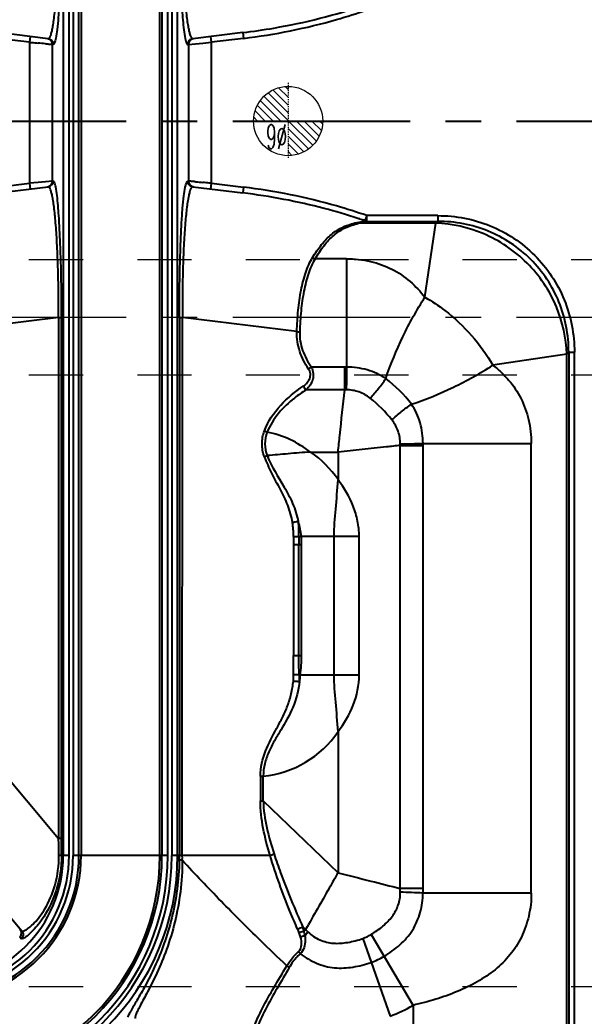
# Model space of a CAD drawing. Header units: millimetres. Extents: x 2634 to 3034, y 1430 to 1883.
# Drawn here: x 2910.4 to 2959.3, y 1595.1 to 1681.4 of the extents above; entities that cross this region are included whole.
import ezdxf
from ezdxf.enums import TextEntityAlignment as Align

# ---------------------------------------------------------------- set-up
doc = ezdxf.new("R2010")
doc.units = ezdxf.units.MM
doc.linetypes.add('CENTER', pattern=[0.6, 0.375, -0.075, 0.075, -0.075])
doc.linetypes.add('HIDDEN', pattern=[0.2, 0.1, -0.1])
doc.layers.add('cool', color=153, linetype='HIDDEN', lineweight=9)
doc.layers.add('epin', color=13, linetype='Continuous', lineweight=9)
doc.styles.add('TXT05', font='txt.shx', dxfattribs={"width": 0.5, "bigfont": 'gbcbig.shx'})

# ---------------------------------------------------------------- blocks, each defined once
blk = doc.blocks.new('epin_ejp_6')
at = {"layer": 'epin'}
h = blk.add_hatch(dxfattribs=at)
h.set_pattern_fill('_ANSI31', color=123, scale=0.15, angle=90)
h.set_pattern_definition([(135, (119, 124), (-0.3367596, -0.3367596), [])])
h.paths.add_polyline_path([(0, 3, 0.414214), (-3, 0), (0, 0)])
h.paths.add_polyline_path([(3, 0), (0, 0), (0, -3, 0.414214)])
at = {"layer": 'epin', "color": 1, "linetype": 'CENTER', "ltscale": 0.12}
for p, q in [((0, -3.3), (0, 3.3)), ((-3.3, 0), (3.3, 0))]:
    blk.add_line(p, q, dxfattribs=at)
at = {"layer": 'epin'}
blk.add_circle((0, 0), 3, dxfattribs=at)
at = {"layer": 'epin', "color": 6, "style": 'TXT05', "width": 0.5}
blk.add_text('%%c6', height=2.1, dxfattribs=at).set_placement((0.995, 1.35), align=Align.MIDDLE)

msp = doc.modelspace()

# ---------------------------------------------------------------- linework, layer by layer
at = {"color": 7, "linetype": 'Continuous'}
for p, q in [((2914.137, 1732.713), (2914.137, 1609.037)), ((2914.639, 1609.037), (2914.639, 1732.713)), ((2914.992, 1732.713), (2914.992, 1609.037)), ((2915.494, 1609.037), (2915.494, 1732.713)), ((2915.679, 1732.713), (2915.679, 1609.037)), ((2922.507, 1609.037), (2922.507, 1732.713)), ((2922.692, 1732.713), (2922.692, 1609.037)), ((2923.194, 1609.037), (2923.194, 1732.713)), ((2923.547, 1732.713), (2923.547, 1609.037)), ((2924.049, 1609.037), (2924.049, 1732.713)), ((2911.2, 1679.497), (2908.423, 1679.838)), ((2912.818, 1679.805), (2908.484, 1680.337)), ((2911.261, 1679.996), (2911.2, 1679.497)), ((2929.702, 1680.337), (2925.368, 1679.805)), ((2926.986, 1679.497), (2926.925, 1679.996)), ((2929.763, 1679.838), (2926.986, 1679.497)), ((2929.702, 1680.337), (2929.763, 1679.838)), ((2911.2, 1679.497), (2911.2, 1667.281)), ((2913.208, 1679.312), (2913.259, 1679.306)), ((2913.208, 1667.466), (2913.208, 1679.312)), ((2924.927, 1679.306), (2924.978, 1679.312)), ((2924.978, 1679.312), (2925.59, 1679.368)), ((2924.978, 1679.312), (2924.978, 1667.466)), ((2925.59, 1679.368), (2926.222, 1679.426)), ((2926.222, 1679.426), (2926.986, 1679.497)), ((2926.986, 1667.281), (2926.986, 1679.497)), ((2908.423, 1666.94), (2911.2, 1667.281)), ((2908.484, 1666.441), (2912.818, 1666.973)), ((2911.964, 1667.351), (2911.2, 1667.281)), ((2911.2, 1667.281), (2911.261, 1666.782)), ((2912.596, 1667.41), (2911.964, 1667.351)), ((2913.208, 1667.466), (2912.596, 1667.41)), ((2913.259, 1667.472), (2913.208, 1667.466)), ((2924.978, 1667.466), (2924.927, 1667.472)), ((2925.368, 1666.973), (2929.702, 1666.441)), ((2926.925, 1666.782), (2926.986, 1667.281)), ((2926.986, 1667.281), (2929.763, 1666.94)), ((2929.763, 1666.94), (2929.702, 1666.441)), ((2946.611, 1664.476), (2940.447, 1664.476)), ((2940.447, 1663.981), (2940.447, 1664.476)), ((2946.611, 1664.476), (2946.611, 1663.981)), ((2946.439, 1663.809), (2939.737, 1663.809)), ((2940.447, 1663.981), (2946.611, 1663.981)), ((2945.487, 1657.405), (2946.439, 1663.809)), ((2946.439, 1663.809), (2946.611, 1663.981)), ((2938.7, 1660.733), (2935.969, 1660.733)), ((2938.7, 1660.733), (2938.7, 1651.355)), ((2913.728, 1655.644), (2903.796, 1654.424)), ((2913.728, 1655.644), (2913.988, 1655.644)), ((2913.728, 1655.644), (2913.728, 1610.508)), ((2913.988, 1610.508), (2913.988, 1655.644)), ((2924.198, 1655.644), (2924.457, 1655.644)), ((2924.198, 1655.644), (2924.198, 1609.037)), ((2924.446, 1609.037), (2924.457, 1655.644)), ((2934.39, 1654.424), (2924.457, 1655.644)), ((2957.777, 1652.471), (2951.373, 1651.519)), ((2957.949, 1652.643), (2957.777, 1652.471)), ((2957.777, 1576.758), (2957.777, 1652.471)), ((2957.949, 1652.643), (2958.444, 1652.643)), ((2957.949, 1652.643), (2957.949, 1576.099)), ((2958.444, 1576.099), (2958.444, 1652.643)), ((2938.531, 1651.357), (2935.639, 1651.357)), ((2938.531, 1649.383), (2938.531, 1651.357)), ((2938.531, 1649.383), (2935.186, 1649.383)), ((2943.351, 1644.563), (2945.325, 1644.563)), ((2943.351, 1606.172), (2943.351, 1644.563)), ((2945.323, 1644.732), (2954.701, 1644.732)), ((2945.325, 1606.172), (2945.325, 1644.563)), ((2954.701, 1605.775), (2954.701, 1644.732)), ((2935.564, 1643.983), (2937.951, 1643.983)), ((2937.951, 1643.983), (2937.952, 1641.596)), ((2934.764, 1636.688), (2939.785, 1636.688)), ((2937.615, 1624.669), (2937.615, 1636.688)), ((2939.785, 1624.669), (2939.785, 1636.688)), ((2934.085, 1635.973), (2934.79, 1635.973)), ((2934.085, 1635.973), (2934.085, 1626.352)), ((2934.541, 1626.351), (2934.541, 1635.973)), ((2934.79, 1626.352), (2934.79, 1635.973)), ((2934.085, 1626.352), (2934.79, 1626.352)), ((2939.785, 1624.669), (2934.69, 1624.669)), ((2902.304, 1624.123), (2913.728, 1610.508)), ((2937.952, 1619.761), (2937.952, 1607.534)), ((2931.226, 1615.914), (2931.469, 1615.914)), ((2931.226, 1615.914), (2931.226, 1613.767)), ((2931.469, 1613.767), (2931.469, 1615.914)), ((2900.711, 1614.197), (2910.534, 1602.491)), ((2931.226, 1613.767), (2931.469, 1613.767)), ((2931.469, 1613.767), (2937.952, 1607.534)), ((2913.988, 1610.508), (2913.728, 1610.508)), ((2913.737, 1610.02), (2913.728, 1610.508)), ((2913.744, 1609.539), (2913.737, 1610.02)), ((2913.986, 1609.523), (2913.987, 1610.013)), ((2913.987, 1610.013), (2913.988, 1610.508)), ((2913.751, 1609.066), (2913.744, 1609.539)), ((2913.985, 1609.037), (2913.986, 1609.523)), ((2914.639, 1609.037), (2913.985, 1609.037)), ((2923.194, 1609.037), (2914.992, 1609.037)), ((2932.056, 1609.037), (2923.547, 1609.037)), ((2924.442, 1608.611), (2924.194, 1608.616)), ((2945.325, 1606.172), (2943.351, 1606.172)), ((2954.701, 1605.775), (2945.319, 1605.775)), ((2934.916, 1602.83), (2935.142, 1602.613)), ((2935.142, 1602.613), (2935.013, 1602.478)), ((2940.825, 1602.183), (2944.458, 1596.045)), ((2910.376, 1601.982), (2910.51, 1601.82)), ((2940.091, 1601.838), (2942.465, 1595.114)), ((2944.458, 1596.045), (2944.458, 1593.197))]:
    msp.add_line(p, q, dxfattribs=at)
at = {"color": 1, "linetype": 'CENTER', "ltscale": 41}
msp.add_line((2633.625, 1672.672), (3033.625, 1672.672), dxfattribs=at)
at = {"color": 7, "linetype": 'Continuous'}
for centre, radius, start, end in [((2912.706, 1679.312), 0.502, 359.93879, 82.96027), ((2925.48, 1679.312), 0.502, 97.02978, 180.05849), ((2885.343, 1387.058), 293.578, 84.67577, 84.80028), ((2912.706, 1667.465), 0.502, 277.02978, 0.05849), ((2925.48, 1667.465), 0.502, 179.93879, 262.96027), ((2952.843, 1959.72), 293.578, 264.67577, 264.80028), ((2923.161, 1612.816), 54.022, 75.42422, 83.04599), ((2924.365, 1617.533), 49.154, 71.84138, 75.39843), ((2933.559, 1692.429), 29.181, 281.89134, 283.33823), ((2925.13, 1619.941), 46.628, 71.59535, 71.81197), ((2933.647, 1690.467), 27.345, 282.86698, 284.11149), ((2925.274, 1620.372), 46.173, 71.01931, 71.59594), ((2934.596, 1686.636), 23.398, 284.14492, 284.48029), ((2938.529, 1639.781), 11.576, 89.15445, 89.99011), ((3192.539, 1646.073), 253.894, 178.80787, 179.25301), ((2935.54, 1641.572), 10.958, 36.75597, 53.24474), ((2938.631, 1641.568), 7.815, 89.73773, 90.73071), ((2934.067, 1640.098), 10.851, 37.94037, 52.05999), ((2940.047, 1898.288), 253.611, 270.74652, 271.19218), ((2935.531, 1644.663), 7.82, 359.26962, 0.26212), ((2935.6, 1644.684), 9.725, 359.28782, 0.28247), ((2930.656, 1636.688), 8.793, 33.9312, 56.0688), ((2984.71, 1635.941), 50.625, 179.17623, 179.96407), ((2935.213, 1700.904), 64.245, 268.99842, 269.41673), ((2948.461, 1635.956), 13.92, 177.09127, 179.9313), ((2931.931, 1658.295), 21.791, 276.92765, 277.46947), ((2925.083, 1635.972), 9.707, 0.00377, 4.23104), ((2920.813, 1626.342), 13.977, 353.12665, 0.03925), ((2927.98, 1624.621), 6.12, 355.57739, 0.58006), ((2935.226, 1530.82), 93.87, 90.38041, 90.68725), ((2932.065, 1612.639), 12.313, 77.68931, 78.10366), ((2927.666, 1624.355), 6.944, 357.97297, 2.74671), ((2930.079, 1625.071), 4.628, 348.01298, 355.02355), ((2930.656, 1624.669), 8.793, 275.30246, 326.0688), ((2903.005, 1609.037), 21.044, 270, 0), ((2903.005, 1609.037), 20.542, 270, 0), ((2903.005, 1609.037), 20.189, 270, 0), ((2903.005, 1609.037), 19.687, 270, 0), ((2903.005, 1609.037), 19.502, 270, 0), ((2903.005, 1609.037), 12.674, 270, 0), ((2903.005, 1609.037), 12.489, 270, 0), ((2903.005, 1609.037), 11.987, 270, 0), ((2903.005, 1609.037), 11.634, 270, 0), ((2903.005, 1609.037), 11.132, 270, 0), ((2903.005, 1609.037), 21.193, 358.86178, 0), ((2934.726, 1605.939), 8.628, 359.39159, 1.55243), ((2940.031, 1487.591), 118.303, 87.43853, 88.39083), ((2932.667, 1606.173), 12.658, 358.19801, 359.99488), ((2910.014, 1602.33), 0.502, 316.23014, 39.98389), ((2929.914, 1600.602), 4.977, 20.29034, 24.22139), ((2930.612, 1601.459), 4.517, 13.03654, 17.6634), ((3007.787, 1536.61), 97.845, 137.74947, 137.99554), ((2940.969, 1608.362), 8.186, 224.61622, 226.75594), ((2938.797, 1605.548), 3.929, 289.24099, 301.07397), ((2938.7, 1605.775), 6.369, 289.44812, 300.6176), ((2938.7, 1605.775), 11.306, 289.44905, 300.61639)]:
    msp.add_arc(centre, radius, start, end, dxfattribs=at)
for points, knots in [([(2912.817, 1679.805), (2912.895, 1679.795), (2913.006, 1679.975), (2913.085, 1680.205), (2913.169, 1680.528), (2913.246, 1680.935), (2913.357, 1681.676), (2913.476, 1682.841), (2913.59, 1684.513), (2913.675, 1686.512), (2913.724, 1688.756), (2913.731, 1690.326), (2913.728, 1691.134)], [0, 0, 0, 0, 0.020549, 0.041007, 0.069271, 0.105653, 0.150352, 0.264889, 0.412263, 0.589137, 0.78848, 1, 1, 1, 1]), ([(2913.988, 1691.134), (2913.988, 1689.66), (2913.966, 1687.531), (2913.885, 1684.838), (2913.809, 1683.154), (2913.718, 1681.768), (2913.619, 1680.696), (2913.513, 1679.954), (2913.429, 1679.563), (2913.369, 1679.433)], [0, 0, 0, 0, 0.376738, 0.543993, 0.688791, 0.807603, 0.899096, 0.963439, 1, 1, 1, 1]), ([(2924.198, 1691.134), (2924.199, 1688.997), (2924.238, 1686.046), (2924.408, 1682.525), (2924.521, 1681.139), (2924.59, 1680.568)], [0, 0, 0, 0, 0.606049, 0.836734, 1, 1, 1, 1]), ([(2924.458, 1691.134), (2924.455, 1690.326), (2924.461, 1688.756), (2924.511, 1686.512), (2924.596, 1684.513), (2924.71, 1682.841), (2924.829, 1681.676), (2924.94, 1680.935), (2925.017, 1680.528), (2925.101, 1680.205), (2925.18, 1679.975), (2925.29, 1679.795), (2925.368, 1679.805)], [0, 0, 0, 0, 0.211531, 0.410883, 0.587754, 0.735124, 0.849655, 0.894352, 0.930732, 0.958995, 0.979452, 1, 1, 1, 1]), ([(2929.702, 1680.337), (2930.602, 1680.447), (2934.187, 1680.973), (2937.724, 1681.856), (2940.291, 1682.743)], [0, 0, 0, 0, 0.250291, 1, 1, 1, 1]), ([(2929.763, 1679.838), (2932.486, 1680.172), (2936.095, 1680.889), (2939.584, 1681.997), (2940.447, 1682.301)], [0, 0, 0, 0, 0.749837, 1, 1, 1, 1]), ([(2912.818, 1679.805), (2912.935, 1679.79), (2913.169, 1679.67), (2913.258, 1679.424), (2913.258, 1679.306)], [0, 0, 0, 0, 0.49977, 1, 1, 1, 1]), ([(2924.59, 1680.568), (2924.621, 1680.316), (2924.678, 1679.93), (2924.763, 1679.539), (2924.826, 1679.414)], [0, 0, 0, 0, 0.644421, 1, 1, 1, 1]), ([(2925.368, 1679.805), (2925.25, 1679.79), (2925.017, 1679.67), (2924.928, 1679.424), (2924.928, 1679.306)], [0, 0, 0, 0, 0.49977, 1, 1, 1, 1]), ([(2911.2, 1679.497), (2911.263, 1679.491), (2911.513, 1679.467), (2911.763, 1679.445), (2911.949, 1679.428)], [0, 0, 0, 0, 0.254792, 1, 1, 1, 1]), ([(2912.584, 1679.369), (2912.628, 1679.365), (2912.774, 1679.352), (2912.92, 1679.338), (2913.022, 1679.329)], [0, 0, 0, 0, 0.297373, 1, 1, 1, 1]), ([(2913.022, 1679.329), (2913.046, 1679.327), (2913.108, 1679.321), (2913.171, 1679.317), (2913.208, 1679.312)], [0, 0, 0, 0, 0.393124, 1, 1, 1, 1]), ([(2913.361, 1679.416), (2913.353, 1679.401), (2913.329, 1679.357), (2913.291, 1679.315), (2913.259, 1679.306)], [0, 0, 0, 0, 0.33564, 1, 1, 1, 1]), ([(2924.826, 1679.414), (2924.834, 1679.399), (2924.858, 1679.356), (2924.895, 1679.314), (2924.927, 1679.306)], [0, 0, 0, 0, 0.335363, 1, 1, 1, 1]), ([(2913.728, 1655.644), (2913.731, 1656.452), (2913.724, 1658.022), (2913.675, 1660.266), (2913.59, 1662.264), (2913.476, 1663.937), (2913.357, 1665.102), (2913.246, 1665.842), (2913.169, 1666.25), (2913.085, 1666.573), (2913.006, 1666.802), (2912.895, 1666.983), (2912.817, 1666.973)], [0, 0, 0, 0, 0.211531, 0.410883, 0.587754, 0.735124, 0.849655, 0.894352, 0.930732, 0.958995, 0.979452, 1, 1, 1, 1]), ([(2912.818, 1666.973), (2912.935, 1666.988), (2913.169, 1667.107), (2913.258, 1667.353), (2913.258, 1667.472)], [0, 0, 0, 0, 0.49977, 1, 1, 1, 1]), ([(2913.36, 1667.364), (2913.352, 1667.379), (2913.328, 1667.422), (2913.291, 1667.463), (2913.259, 1667.472)], [0, 0, 0, 0, 0.335363, 1, 1, 1, 1]), ([(2913.596, 1666.21), (2913.565, 1666.461), (2913.508, 1666.848), (2913.423, 1667.239), (2913.36, 1667.364)], [0, 0, 0, 0, 0.644421, 1, 1, 1, 1]), ([(2924.198, 1655.644), (2924.198, 1657.118), (2924.22, 1659.246), (2924.301, 1661.94), (2924.377, 1663.624), (2924.468, 1665.01), (2924.567, 1666.081), (2924.673, 1666.824), (2924.757, 1667.215), (2924.817, 1667.345)], [0, 0, 0, 0, 0.376738, 0.543993, 0.688791, 0.807603, 0.899096, 0.963439, 1, 1, 1, 1]), ([(2925.368, 1666.973), (2925.291, 1666.983), (2925.18, 1666.802), (2925.101, 1666.573), (2925.017, 1666.25), (2924.94, 1665.842), (2924.829, 1665.102), (2924.71, 1663.937), (2924.596, 1662.264), (2924.511, 1660.266), (2924.461, 1658.021), (2924.455, 1656.452), (2924.458, 1655.644)], [0, 0, 0, 0, 0.020549, 0.041007, 0.069271, 0.105653, 0.150352, 0.264889, 0.412263, 0.589137, 0.78848, 1, 1, 1, 1]), ([(2924.825, 1667.362), (2924.833, 1667.377), (2924.857, 1667.421), (2924.895, 1667.463), (2924.927, 1667.472)], [0, 0, 0, 0, 0.33564, 1, 1, 1, 1]), ([(2925.368, 1666.973), (2925.25, 1666.988), (2925.017, 1667.107), (2924.928, 1667.353), (2924.928, 1667.472)], [0, 0, 0, 0, 0.49977, 1, 1, 1, 1]), ([(2925.164, 1667.449), (2925.139, 1667.451), (2925.077, 1667.457), (2925.015, 1667.461), (2924.978, 1667.466)], [0, 0, 0, 0, 0.393124, 1, 1, 1, 1]), ([(2925.601, 1667.408), (2925.558, 1667.412), (2925.412, 1667.426), (2925.266, 1667.439), (2925.164, 1667.449)], [0, 0, 0, 0, 0.297373, 1, 1, 1, 1]), ([(2926.986, 1667.281), (2926.922, 1667.287), (2926.673, 1667.311), (2926.423, 1667.333), (2926.237, 1667.35)], [0, 0, 0, 0, 0.254792, 1, 1, 1, 1]), ([(2940.447, 1664.476), (2939.583, 1664.781), (2936.094, 1665.889), (2932.485, 1666.601), (2929.763, 1666.94)], [0, 0, 0, 0, 0.250377, 1, 1, 1, 1]), ([(2913.988, 1655.644), (2913.987, 1657.781), (2913.948, 1660.732), (2913.777, 1664.253), (2913.665, 1665.638), (2913.596, 1666.21)], [0, 0, 0, 0, 0.606049, 0.836734, 1, 1, 1, 1]), ([(2940.447, 1664.476), (2940.43, 1664.43), (2940.376, 1664.284), (2940.33, 1664.134), (2940.291, 1664.035)], [0, 0, 0, 0, 0.315033, 1, 1, 1, 1]), ([(2946.611, 1664.476), (2948.153, 1664.476), (2951.27, 1663.877), (2955.221, 1661.253), (2957.845, 1657.301), (2958.444, 1654.185), (2958.444, 1652.643)], [0, 0, 0, 0, 0.250049, 0.500002, 0.749955, 1, 1, 1, 1]), ([(2935.741, 1660.838), (2935.982, 1661.227), (2936.47, 1661.95), (2937.343, 1662.88), (2938.387, 1663.542), (2939.167, 1663.788), (2939.573, 1663.874)], [0, 0, 0, 0, 0.272515, 0.518424, 0.75341, 1, 1, 1, 1]), ([(2935.969, 1660.733), (2936.206, 1661.125), (2936.685, 1661.853), (2937.538, 1662.793), (2938.563, 1663.471), (2939.336, 1663.72), (2939.737, 1663.809)], [0, 0, 0, 0, 0.273874, 0.520003, 0.754283, 1, 1, 1, 1]), ([(2957.777, 1652.471), (2957.735, 1653.871), (2957.095, 1656.801), (2954.549, 1660.581), (2950.769, 1663.127), (2947.839, 1663.767), (2946.439, 1663.809)], [0, 0, 0, 0, 0.239514, 0.5, 0.760486, 1, 1, 1, 1]), ([(2957.949, 1652.643), (2957.951, 1654.121), (2957.381, 1657.11), (2954.868, 1660.899), (2951.078, 1663.413), (2948.089, 1663.983), (2946.611, 1663.981)], [0, 0, 0, 0, 0.250115, 0.499998, 0.749881, 1, 1, 1, 1]), ([(2934.39, 1654.424), (2934.403, 1655.042), (2934.475, 1656.244), (2934.711, 1657.965), (2935.095, 1659.509), (2935.497, 1660.437), (2935.74, 1660.838)], [0, 0, 0, 0, 0.280024, 0.545579, 0.787069, 1, 1, 1, 1]), ([(2935.969, 1660.733), (2935.731, 1660.337), (2935.336, 1659.421), (2934.957, 1657.898), (2934.723, 1656.203), (2934.649, 1655.022), (2934.632, 1654.417)], [0, 0, 0, 0, 0.212855, 0.4554, 0.721574, 1, 1, 1, 1]), ([(2938.7, 1660.733), (2939.393, 1660.733), (2940.751, 1660.586), (2942.638, 1659.915), (2944.242, 1658.83), (2945.1, 1657.898), (2945.487, 1657.405)], [0, 0, 0, 0, 0.265433, 0.51827, 0.759833, 1, 1, 1, 1]), ([(2942.097, 1650.351), (2942.507, 1651.592), (2943.514, 1654.012), (2944.774, 1656.31), (2945.487, 1657.405)], [0, 0, 0, 0, 0.500039, 1, 1, 1, 1]), ([(2945.486, 1657.405), (2946.086, 1657.061), (2948.41, 1655.507), (2950.328, 1653.342), (2951.373, 1651.518)], [0, 0, 0, 0, 0.247427, 1, 1, 1, 1]), ([(2935.397, 1651.183), (2935.084, 1651.659), (2934.686, 1652.431), (2934.406, 1653.55), (2934.377, 1654.132), (2934.39, 1654.424)], [0, 0, 0, 0, 0.496153, 0.745097, 1, 1, 1, 1]), ([(2934.39, 1654.424), (2934.409, 1654.423), (2934.49, 1654.419), (2934.571, 1654.419), (2934.632, 1654.417)], [0, 0, 0, 0, 0.235447, 1, 1, 1, 1]), ([(2934.632, 1654.417), (2934.621, 1654.14), (2934.653, 1653.586), (2934.932, 1652.526), (2935.327, 1651.799), (2935.639, 1651.357)], [0, 0, 0, 0, 0.254781, 0.503876, 1, 1, 1, 1]), ([(2935.639, 1651.357), (2935.725, 1651.185), (2935.84, 1650.828), (2935.773, 1650.094), (2935.453, 1649.622), (2935.186, 1649.383)], [0, 0, 0, 0, 0.265945, 0.50412, 1, 1, 1, 1]), ([(2935.397, 1651.183), (2935.415, 1651.198), (2935.492, 1651.261), (2935.574, 1651.318), (2935.639, 1651.357)], [0, 0, 0, 0, 0.23801, 1, 1, 1, 1]), ([(2942.097, 1650.351), (2941.849, 1650.514), (2941.331, 1650.812), (2940.205, 1651.229), (2939.3, 1651.344), (2938.7, 1651.355)], [0, 0, 0, 0, 0.24828, 0.497965, 1, 1, 1, 1]), ([(2944.319, 1648.129), (2945.56, 1648.539), (2947.98, 1649.546), (2950.278, 1650.806), (2951.373, 1651.518)], [0, 0, 0, 0, 0.500037, 1, 1, 1, 1]), ([(2951.373, 1651.519), (2951.62, 1651.322), (2952.102, 1650.919), (2952.979, 1650.013), (2953.879, 1648.666), (2954.557, 1646.783), (2954.701, 1645.424), (2954.701, 1644.732)], [0, 0, 0, 0, 0.120698, 0.240457, 0.482142, 0.734775, 1, 1, 1, 1]), ([(2934.943, 1649.702), (2935.069, 1649.787), (2935.293, 1649.982), (2935.526, 1650.353), (2935.592, 1650.788), (2935.479, 1651.062), (2935.397, 1651.183)], [0, 0, 0, 0, 0.263703, 0.510814, 0.745801, 1, 1, 1, 1]), ([(2931.568, 1645.818), (2931.88, 1646.644), (2932.879, 1648.125), (2934.235, 1649.228), (2934.943, 1649.702)], [0, 0, 0, 0, 0.508894, 1, 1, 1, 1]), ([(2934.943, 1649.702), (2934.99, 1649.611), (2935.067, 1649.498), (2935.162, 1649.404), (2935.186, 1649.383)], [0, 0, 0, 0, 0.764272, 1, 1, 1, 1]), ([(2940.738, 1648.656), (2940.985, 1648.914), (2941.457, 1649.466), (2941.892, 1650.046), (2942.097, 1650.351)], [0, 0, 0, 0, 0.49274, 1, 1, 1, 1]), ([(2935.185, 1649.383), (2934.836, 1649.161), (2933.468, 1648.21), (2932.278, 1646.885), (2931.811, 1645.715)], [0, 0, 0, 0, 0.247227, 1, 1, 1, 1]), ([(2937.951, 1643.983), (2938.004, 1644.468), (2938.196, 1646.268), (2938.39, 1648.067), (2938.531, 1649.383)], [0, 0, 0, 0, 0.269306, 1, 1, 1, 1]), ([(2940.738, 1648.656), (2940.446, 1648.884), (2939.788, 1649.26), (2939.039, 1649.381), (2938.667, 1649.383)], [0, 0, 0, 0, 0.498931, 1, 1, 1, 1]), ([(2942.624, 1646.77), (2942.882, 1647.017), (2943.434, 1647.488), (2944.014, 1647.924), (2944.319, 1648.129)], [0, 0, 0, 0, 0.492352, 1, 1, 1, 1]), ([(2945.324, 1644.732), (2945.314, 1645.332), (2945.197, 1646.237), (2944.78, 1647.362), (2944.483, 1647.881), (2944.319, 1648.129)], [0, 0, 0, 0, 0.502023, 0.751672, 1, 1, 1, 1]), ([(2943.351, 1644.699), (2943.35, 1645.071), (2943.228, 1645.82), (2942.852, 1646.478), (2942.624, 1646.77)], [0, 0, 0, 0, 0.501036, 1, 1, 1, 1]), ([(2931.556, 1643.586), (2931.433, 1643.943), (2931.291, 1644.702), (2931.435, 1645.464), (2931.568, 1645.818)], [0, 0, 0, 0, 0.500183, 1, 1, 1, 1]), ([(2931.568, 1645.818), (2931.587, 1645.809), (2931.667, 1645.771), (2931.748, 1645.738), (2931.811, 1645.715)], [0, 0, 0, 0, 0.240498, 1, 1, 1, 1]), ([(2931.811, 1645.715), (2931.681, 1645.397), (2931.538, 1644.699), (2931.689, 1644.007), (2931.815, 1643.685)], [0, 0, 0, 0, 0.498812, 1, 1, 1, 1]), ([(2935.564, 1643.983), (2935.009, 1644.4), (2933.826, 1645.143), (2932.494, 1645.595), (2931.811, 1645.715)], [0, 0, 0, 0, 0.500498, 1, 1, 1, 1]), ([(2943.351, 1644.563), (2942.949, 1644.52), (2941.149, 1644.327), (2939.349, 1644.136), (2937.951, 1643.983)], [0, 0, 0, 0, 0.223126, 1, 1, 1, 1]), ([(2931.556, 1643.586), (2931.576, 1643.595), (2931.661, 1643.631), (2931.748, 1643.663), (2931.815, 1643.685)], [0, 0, 0, 0, 0.23659, 1, 1, 1, 1]), ([(2931.556, 1643.586), (2931.749, 1643.104), (2932.159, 1642.152), (2932.926, 1640.801), (2933.612, 1639.397), (2933.898, 1638.386), (2933.998, 1637.869)], [0, 0, 0, 0, 0.24984, 0.497635, 0.746972, 1, 1, 1, 1]), ([(2935.564, 1643.984), (2934.917, 1643.952), (2933.667, 1643.844), (2932.419, 1643.723), (2931.815, 1643.685)], [0, 0, 0, 0, 0.517121, 1, 1, 1, 1]), ([(2931.815, 1643.685), (2932.181, 1642.72), (2933.07, 1641.408), (2934.064, 1639.539), (2934.402, 1638.497), (2934.507, 1637.957)], [0, 0, 0, 0, 0.487619, 0.74, 1, 1, 1, 1]), ([(2937.615, 1636.688), (2937.615, 1637.472), (2937.748, 1639.11), (2937.909, 1640.741), (2937.952, 1641.596)], [0, 0, 0, 0, 0.478177, 1, 1, 1, 1]), ([(2939.785, 1636.688), (2939.785, 1637.132), (2939.693, 1638.022), (2939.175, 1639.726), (2938.483, 1640.887), (2937.952, 1641.596)], [0, 0, 0, 0, 0.250258, 0.500382, 1, 1, 1, 1]), ([(2934.507, 1637.957), (2934.379, 1637.943), (2934.209, 1637.915), (2934.041, 1637.879), (2933.998, 1637.869)], [0, 0, 0, 0, 0.74485, 1, 1, 1, 1]), ([(2937.952, 1619.761), (2937.909, 1620.616), (2937.748, 1622.248), (2937.615, 1623.885), (2937.615, 1624.669)], [0, 0, 0, 0, 0.521818, 1, 1, 1, 1]), ([(2937.952, 1619.761), (2938.483, 1620.47), (2939.405, 1622.005), (2939.786, 1623.786), (2939.785, 1624.669)], [0, 0, 0, 0, 0.500742, 1, 1, 1, 1]), ([(2931.226, 1615.914), (2931.211, 1616.652), (2931.587, 1618.115), (2932.457, 1619.713), (2933.144, 1620.99), (2933.603, 1621.986), (2933.915, 1623.049), (2934.035, 1623.78), (2934.082, 1624.149)], [0, 0, 0, 0, 0.252037, 0.499408, 0.622881, 0.747233, 0.872962, 1, 1, 1, 1]), ([(2934.606, 1624.11), (2934.54, 1623.341), (2934.131, 1621.849), (2933.19, 1620.22), (2932.43, 1618.97), (2931.927, 1618.013), (2931.564, 1616.994), (2931.471, 1616.274), (2931.469, 1615.914)], [0, 0, 0, 0, 0.261359, 0.51293, 0.635446, 0.75691, 0.878291, 1, 1, 1, 1]), ([(2934.082, 1624.149), (2934.127, 1624.145), (2934.301, 1624.129), (2934.476, 1624.116), (2934.606, 1624.11)], [0, 0, 0, 0, 0.255175, 1, 1, 1, 1]), ([(2932.056, 1609.037), (2931.822, 1609.802), (2931.42, 1611.358), (2931.226, 1612.962), (2931.226, 1613.767)], [0, 0, 0, 0, 0.49836, 1, 1, 1, 1]), ([(2931.469, 1613.767), (2931.491, 1612.98), (2931.727, 1611.413), (2932.161, 1609.897), (2932.409, 1609.151)], [0, 0, 0, 0, 0.500316, 1, 1, 1, 1]), ([(2913.985, 1609.037), (2913.982, 1608.006), (2913.693, 1606.129), (2912.762, 1604.131), (2911.943, 1603.001), (2911.447, 1602.451), (2911.049, 1602.09), (2910.811, 1601.915), (2910.711, 1601.865)], [0, 0, 0, 0, 0.379394, 0.686652, 0.802106, 0.892292, 0.958734, 1, 1, 1, 1]), ([(2910.912, 1602.592), (2911.021, 1602.659), (2911.266, 1602.844), (2911.861, 1603.405), (2912.714, 1604.554), (2913.558, 1606.537), (2913.762, 1608.175), (2913.751, 1609.066)], [0, 0, 0, 0, 0.052908, 0.125453, 0.334589, 0.634515, 1, 1, 1, 1]), ([(2913.751, 1609.066), (2913.784, 1609.064), (2913.841, 1609.06), (2913.915, 1609.055), (2913.957, 1609.046), (2913.981, 1609.042), (2913.985, 1609.037)], [0, 0, 0, 0, 0.423855, 0.730156, 0.914912, 1, 1, 1, 1]), ([(2924.442, 1608.611), (2924.443, 1608.682), (2924.474, 1608.824), (2924.446, 1608.966), (2924.446, 1609.037)], [0, 0, 0, 0, 0.5, 1, 1, 1, 1]), ([(2932.056, 1609.037), (2932.083, 1609.048), (2932.199, 1609.091), (2932.317, 1609.128), (2932.409, 1609.151)], [0, 0, 0, 0, 0.236673, 1, 1, 1, 1]), ([(2934.453, 1602.644), (2934.223, 1603.156), (2933.326, 1605.249), (2932.562, 1607.398), (2932.056, 1609.037)], [0, 0, 0, 0, 0.246558, 1, 1, 1, 1]), ([(2932.409, 1609.151), (2932.59, 1608.607), (2933.334, 1606.465), (2934.198, 1604.364), (2934.916, 1602.83)], [0, 0, 0, 0, 0.253004, 1, 1, 1, 1]), ([(2924.194, 1608.616), (2924.161, 1606.94), (2923.833, 1604.473), (2922.917, 1601.427), (2922.12, 1599.463), (2921.304, 1597.834), (2920.583, 1596.57), (2920.088, 1595.749), (2919.822, 1595.27), (2919.736, 1595.089), (2919.709, 1595.013)], [0, 0, 0, 0, 0.346895, 0.509598, 0.657543, 0.784913, 0.886504, 0.958696, 0.983217, 1, 1, 1, 1]), ([(2924.453, 1608.611), (2924.452, 1607.7), (2924.34, 1605.901), (2923.864, 1603.314), (2923.153, 1600.962), (2922.323, 1598.947), (2921.517, 1597.335), (2920.926, 1596.258), (2920.585, 1595.609), (2920.44, 1595.278), (2920.364, 1595.064), (2920.375, 1594.929), (2920.405, 1594.903)], [0, 0, 0, 0, 0.188888, 0.37236, 0.54419, 0.697044, 0.82356, 0.91768, 0.951377, 0.975956, 0.99167, 1, 1, 1, 1]), ([(2933.509, 1599.469), (2932.742, 1600.198), (2930.824, 1602.043), (2928.359, 1604.491), (2926.122, 1606.826), (2924.998, 1608.008), (2924.442, 1608.611)], [0, 0, 0, 0, 0.246569, 0.620015, 0.809036, 1, 1, 1, 1]), ([(2937.952, 1607.534), (2937.701, 1607.091), (2936.761, 1605.452), (2935.826, 1603.811), (2935.142, 1602.613)], [0, 0, 0, 0, 0.269274, 1, 1, 1, 1]), ([(2937.952, 1607.534), (2938.904, 1607.289), (2940.705, 1606.841), (2942.504, 1606.386), (2943.351, 1606.172)], [0, 0, 0, 0, 0.529557, 1, 1, 1, 1]), ([(2940.824, 1602.183), (2941.178, 1602.396), (2941.841, 1602.859), (2942.674, 1603.704), (2943.231, 1604.719), (2943.35, 1605.472), (2943.354, 1605.847)], [0, 0, 0, 0, 0.266033, 0.518912, 0.758362, 1, 1, 1, 1]), ([(2941.944, 1600.294), (2942.189, 1600.436), (2942.661, 1600.747), (2943.542, 1601.447), (2944.479, 1602.514), (2945.158, 1604.084), (2945.296, 1605.211), (2945.319, 1605.775)], [0, 0, 0, 0, 0.125794, 0.251251, 0.499865, 0.74885, 1, 1, 1, 1]), ([(2954.701, 1605.775), (2954.724, 1605.104), (2954.55, 1603.787), (2953.931, 1601.952), (2952.913, 1600.373), (2951.587, 1599.082), (2950.025, 1598.042), (2948.287, 1597.198), (2946.414, 1596.538), (2945.117, 1596.2), (2944.458, 1596.045)], [0, 0, 0, 0, 0.130783, 0.25559, 0.374881, 0.492942, 0.613748, 0.738948, 0.868285, 1, 1, 1, 1]), ([(2910.533, 1602.491), (2910.562, 1602.458), (2910.667, 1602.467), (2910.784, 1602.519), (2910.867, 1602.564), (2910.912, 1602.592)], [0, 0, 0, 0, 0.321649, 0.610134, 1, 1, 1, 1]), ([(2910.533, 1602.491), (2910.589, 1602.425), (2910.663, 1602.269), (2910.652, 1602.099), (2910.63, 1602.025)], [0, 0, 0, 0, 0.526285, 1, 1, 1, 1]), ([(2934.453, 1602.644), (2934.526, 1602.688), (2934.677, 1602.76), (2934.836, 1602.814), (2934.916, 1602.83)], [0, 0, 0, 0, 0.51343, 1, 1, 1, 1]), ([(2934.582, 1602.328), (2934.615, 1602.345), (2934.753, 1602.408), (2934.899, 1602.456), (2935.013, 1602.478)], [0, 0, 0, 0, 0.242347, 1, 1, 1, 1]), ([(2935.36, 1602.399), (2935.658, 1602.119), (2936.336, 1601.648), (2937.557, 1601.364), (2938.83, 1601.466), (2939.671, 1601.692), (2940.091, 1601.838)], [0, 0, 0, 0, 0.243854, 0.481553, 0.734289, 1, 1, 1, 1]), ([(2910.638, 1601.833), (2910.625, 1601.829), (2910.584, 1601.817), (2910.539, 1601.814), (2910.51, 1601.82)], [0, 0, 0, 0, 0.314978, 1, 1, 1, 1]), ([(2934.531, 1600.71), (2934.691, 1600.853), (2934.868, 1601.317), (2934.765, 1601.755), (2934.7, 1601.974)], [0, 0, 0, 0, 0.485559, 1, 1, 1, 1]), ([(2935.079, 1602.087), (2935.105, 1601.953), (2935.119, 1601.603), (2935.061, 1601.043), (2934.84, 1600.661), (2934.689, 1600.515)], [0, 0, 0, 0, 0.245716, 0.624108, 1, 1, 1, 1]), ([(2934.7, 1601.974), (2934.729, 1601.986), (2934.852, 1602.033), (2934.98, 1602.069), (2935.079, 1602.087)], [0, 0, 0, 0, 0.238321, 1, 1, 1, 1]), ([(2933.509, 1599.469), (2933.58, 1599.585), (2933.873, 1600.035), (2934.231, 1600.444), (2934.531, 1600.71)], [0, 0, 0, 0, 0.253565, 1, 1, 1, 1]), ([(2934.689, 1600.515), (2934.594, 1600.432), (2934.226, 1600.079), (2933.92, 1599.661), (2933.728, 1599.328)], [0, 0, 0, 0, 0.24666, 1, 1, 1, 1]), ([(2934.531, 1600.71), (2934.542, 1600.694), (2934.591, 1600.626), (2934.645, 1600.562), (2934.689, 1600.515)], [0, 0, 0, 0, 0.236886, 1, 1, 1, 1]), ([(2934.689, 1600.515), (2934.908, 1600.355), (2935.362, 1600.057), (2936.08, 1599.68), (2936.846, 1599.419), (2937.905, 1599.237), (2939.264, 1599.305), (2940.31, 1599.589), (2940.821, 1599.769)], [0, 0, 0, 0, 0.126013, 0.251337, 0.375819, 0.499783, 0.748302, 1, 1, 1, 1]), ([(2930.257, 1592.402), (2930.296, 1592.961), (2930.602, 1594.139), (2931.408, 1595.855), (2932.414, 1597.643), (2933.145, 1598.852), (2933.509, 1599.469)], [0, 0, 0, 0, 0.2146, 0.459021, 0.725657, 1, 1, 1, 1]), ([(2933.728, 1599.328), (2933.029, 1598.118), (2931.98, 1596.378), (2930.854, 1594.053), (2930.531, 1592.892), (2930.488, 1592.339)], [0, 0, 0, 0, 0.540857, 0.785352, 1, 1, 1, 1]), ([(2933.509, 1599.469), (2933.526, 1599.457), (2933.597, 1599.408), (2933.671, 1599.362), (2933.728, 1599.328)], [0, 0, 0, 0, 0.236265, 1, 1, 1, 1])]:
    msp.add_open_spline(points, degree=3, knots=knots, dxfattribs=at)
for points in [[(2939.572, 1663.874), (2939.621, 1663.841), (2939.678, 1663.817), (2939.737, 1663.809)], [(2940.291, 1664.035), (2940.339, 1664.007), (2940.393, 1663.988), (2940.447, 1663.981)], [(2935.74, 1660.838), (2935.809, 1660.79), (2935.888, 1660.753), (2935.969, 1660.733)], [(2934.09, 1636.669), (2934.096, 1637.07), (2934.068, 1637.474), (2933.998, 1637.869)], [(2934.764, 1636.688), (2934.74, 1637.119), (2934.654, 1637.551), (2934.507, 1637.957)], [(2934.559, 1636.662), (2934.577, 1637.094), (2934.563, 1637.529), (2934.507, 1637.957)], [(2934.1, 1624.683), (2934.095, 1625.239), (2934.085, 1625.795), (2934.085, 1626.352)], [(2934.603, 1624.688), (2934.569, 1625.242), (2934.542, 1625.797), (2934.541, 1626.351)], [(2934.7, 1601.974), (2934.665, 1602.093), (2934.625, 1602.211), (2934.582, 1602.328)], [(2935.079, 1602.087), (2935.062, 1602.218), (2935.039, 1602.349), (2935.013, 1602.478)], [(2910.63, 1602.025), (2910.608, 1601.949), (2910.565, 1601.877), (2910.51, 1601.82)], [(2910.711, 1601.865), (2910.688, 1601.853), (2910.663, 1601.842), (2910.638, 1601.833)]]:
    msp.add_open_spline(points, degree=3, dxfattribs=at)
at = {"layer": 'cool', "ltscale": 47}
for p, q in [((2647.955, 1660.672), (3019.295, 1660.672)), ((2647.955, 1650.672), (3019.295, 1650.672)), ((2647.955, 1597.672), (3019.295, 1597.672))]:
    msp.add_line(p, q, dxfattribs=at)
at = {"layer": 'cool', "color": 1, "linetype": 'CENTER', "ltscale": 41}
msp.add_line((2633.625, 1655.672), (3033.625, 1655.672), dxfattribs=at)

# ---------------------------------------------------------------- block references
at = {"layer": 'epin', "rotation": 180}
msp.add_blockref('epin_ejp_6', (2933.625, 1672.672), dxfattribs=at)

doc.saveas('drawing.dxf')
